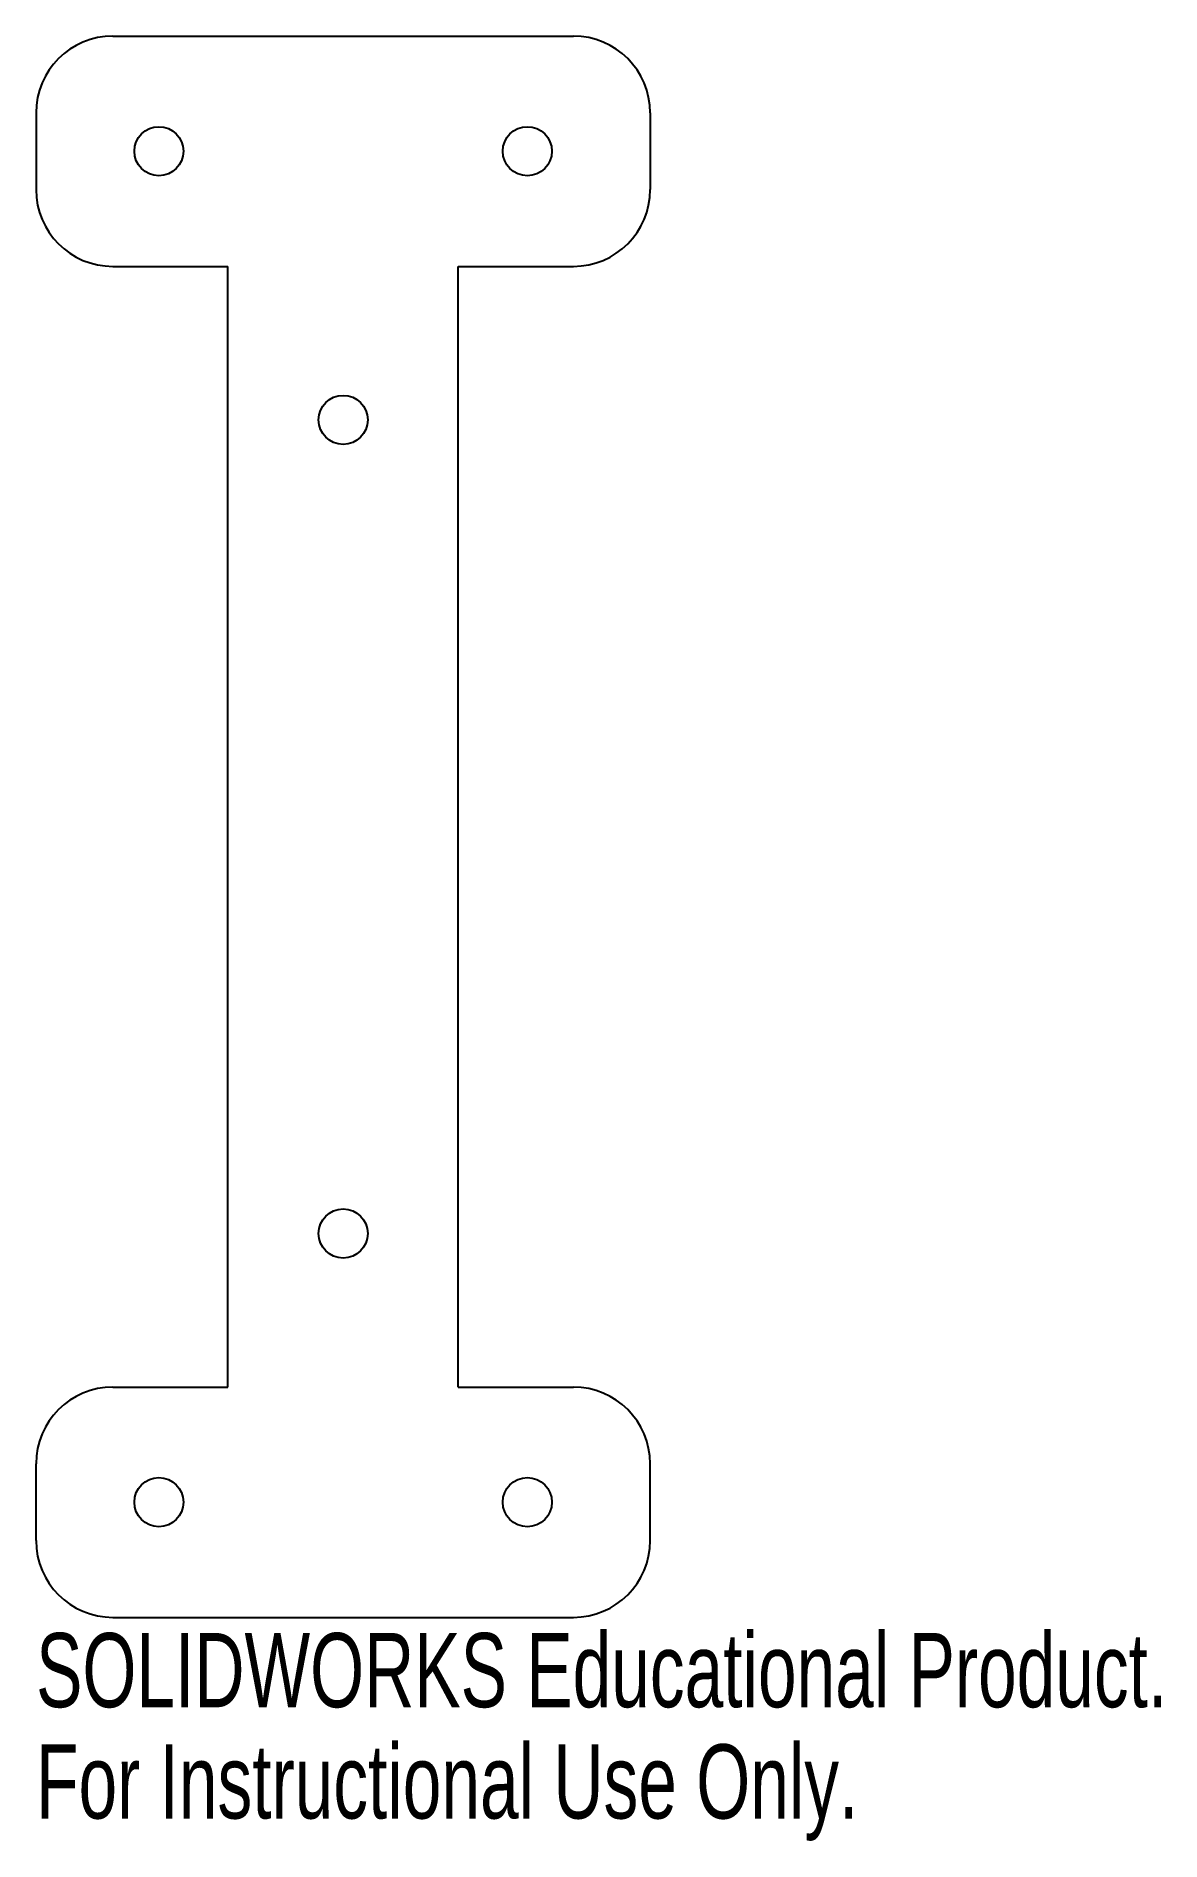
# Model space of a CAD drawing. Header units: millimetres. Extents: x 0 to 73, y -15 to 103.
import ezdxf

# ---------------------------------------------------------------- set-up
doc = ezdxf.new("R2010")
doc.units = ezdxf.units.MM
doc.styles.add('SLDTEXTSTYLE0', font='TXT', dxfattribs={"width": 0.7})

msp = doc.modelspace()

# ---------------------------------------------------------------- linework, layer by layer
at = {"color": 7, "linetype": 'Continuous', "lineweight": 25}
for p, q in [((5, 103), (35, 103)), ((0, 98), (0, 93)), ((40, 98), (40, 93)), ((5, 88), (12.5, 88)), ((12.5, 15), (12.5, 88)), ((27.5, 15), (27.5, 88)), ((27.5, 88), (35, 88)), ((5, 15), (12.5, 15)), ((27.5, 15), (35, 15)), ((0, 5), (0, 10)), ((40, 5), (40, 10)), ((5, 0), (35, 0))]:
    msp.add_line(p, q, dxfattribs=at)
for centre in [(8, 95.5), (32, 95.5), (20, 78), (20, 25), (8, 7.5), (32, 7.5)]:
    msp.add_circle(centre, 1.6, dxfattribs=at)
for centre, start, end in [((5, 98), 90, 180), ((35, 98), 0, 90), ((5, 93), 180, 270), ((35, 93), 270, 0), ((5, 10), 90, 180), ((35, 10), 0, 90), ((5, 5), 180, 270), ((35, 5), 270, 0)]:
    msp.add_arc(centre, 5, start, end, dxfattribs=at)

# ---------------------------------------------------------------- texts
at = {"color": 7, "linetype": 'Continuous', "char_height": 4.8336, "attachment_point": 1, "style": 'SLDTEXTSTYLE0'}
for s, insert in [('SOLIDWORKS Educational Product.', (0, -1.02)), ('For Instructional Use Only.', (0, -8.27))]:
    msp.add_mtext(s, dxfattribs=dict(at, insert=insert))

doc.saveas('drawing.dxf')
